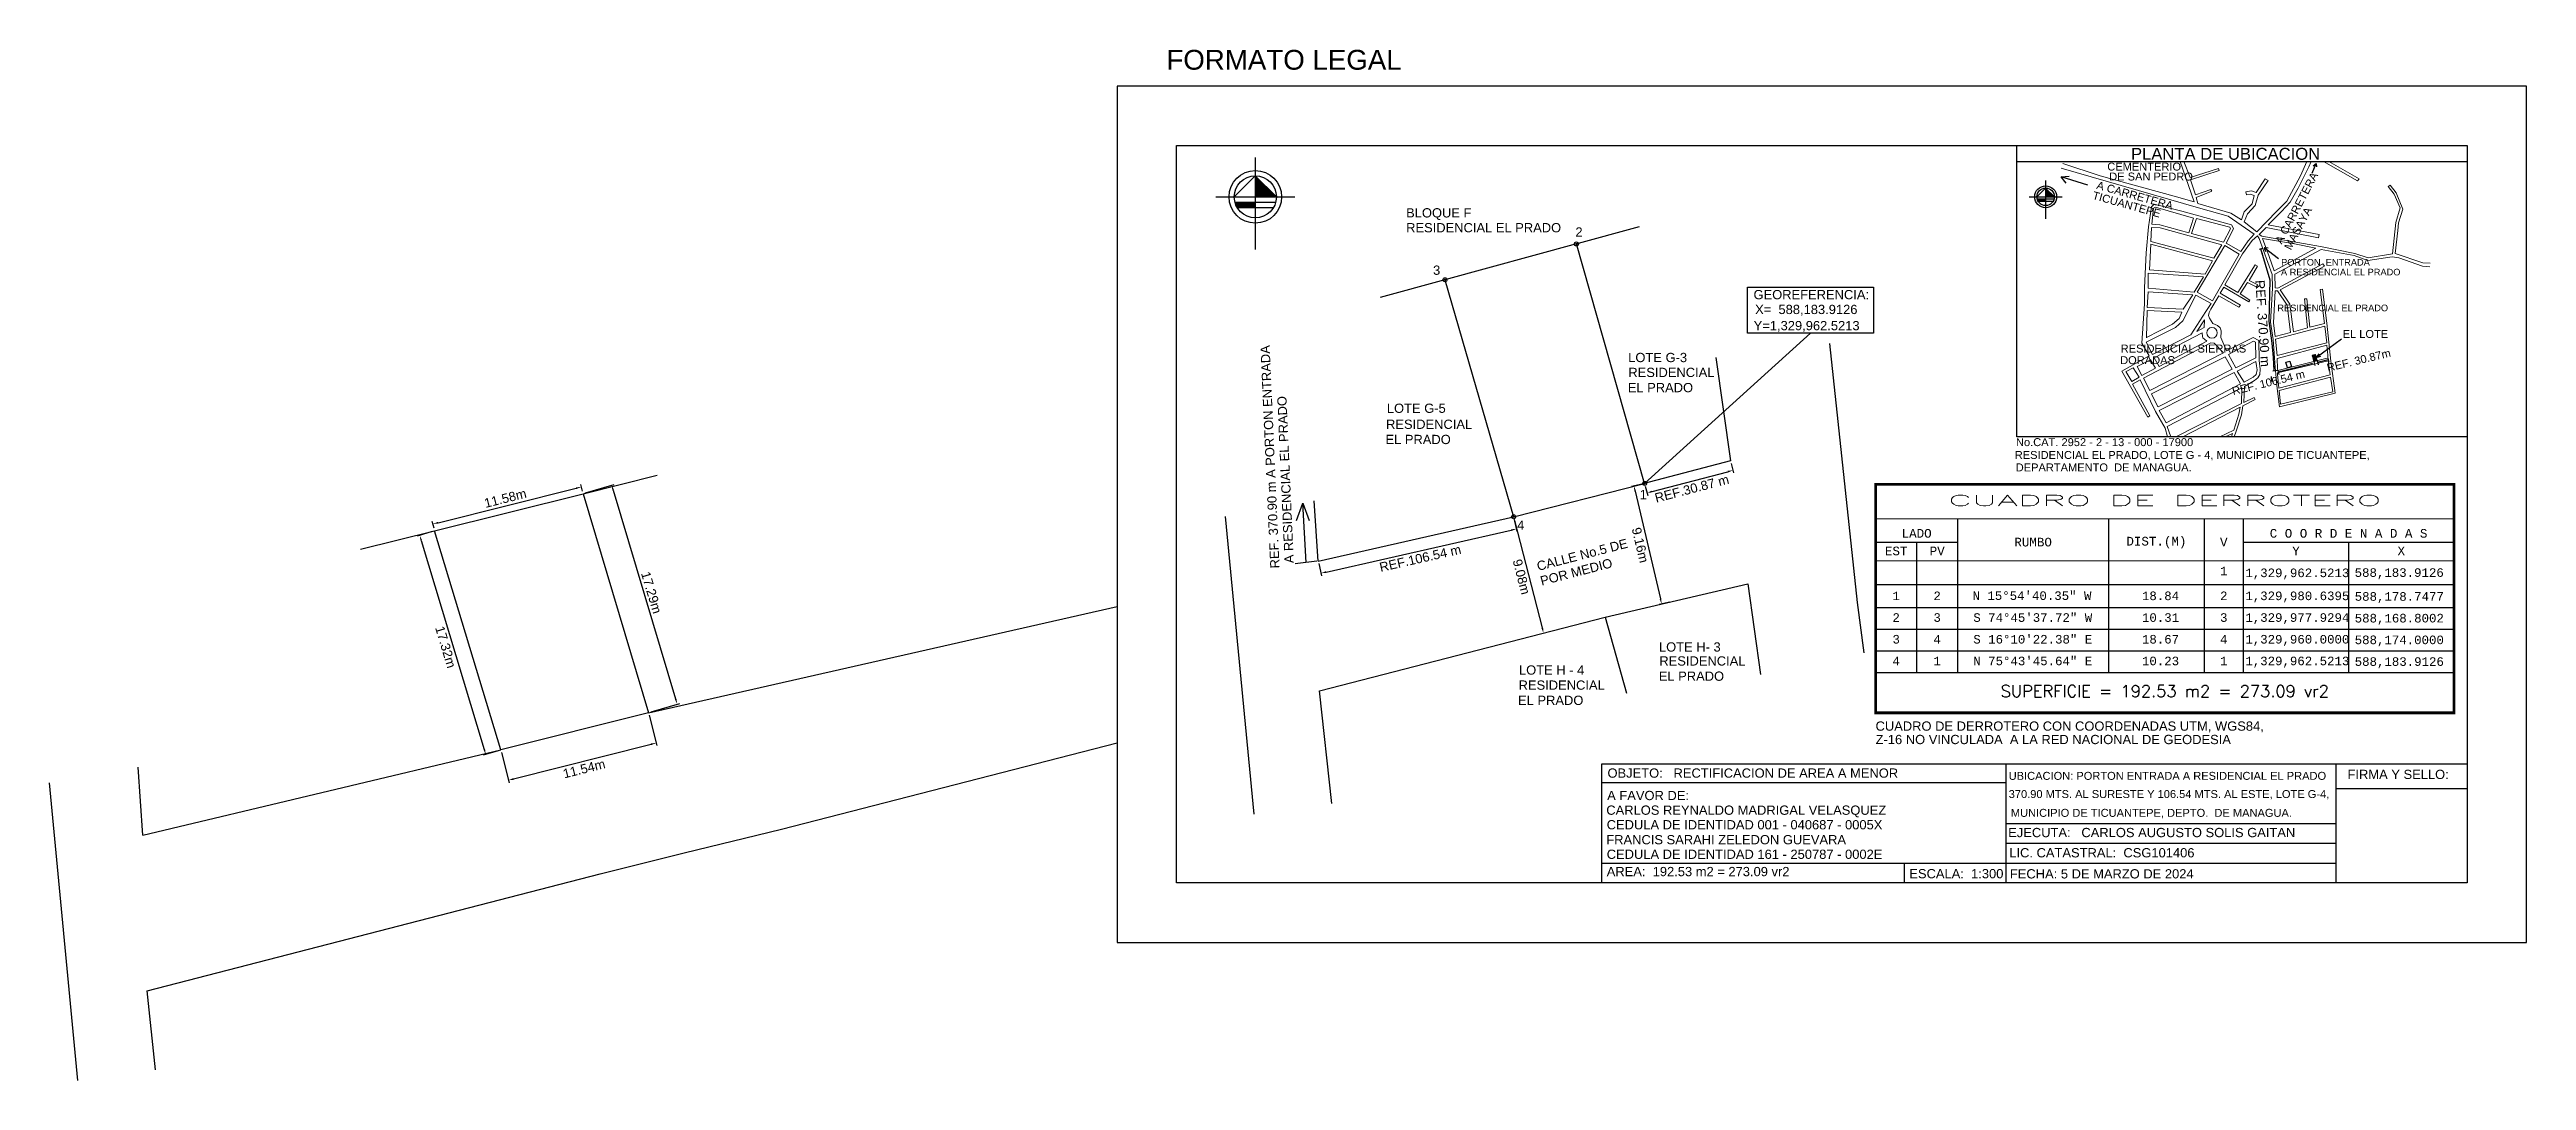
# Model space of a CAD drawing. Header units: millimetres. Extents: x 588063 to 588251, y 1329917 to 1329995.
import ezdxf
from ezdxf.enums import TextEntityAlignment as Align

# ---------------------------------------------------------------- set-up
doc = ezdxf.new("R2010")
doc.units = ezdxf.units.MM
doc.header["$PDMODE"] = 32
doc.header["$PDSIZE"] = 0.2
for name, color, linetype in [('2', 7, 'Continuous'), ('CAJETIN', 5, 'Continuous'), ('CERCO', 6, 'Continuous'), ('CIRCULO', 1, 'Continuous'), ('COTAS', 3, 'Continuous'), ('CVL_CUADCON', 1, 'Continuous'), ('CVL_CUADCON_LIN', 8, 'Continuous'), ('CVL_CUADCON_TIT', 1, 'Continuous'), ('CVL_CUADCON_TX', 2, 'Continuous'), ('NORTE', 7, 'Continuous'), ('POLIGONO 2', 3, 'Continuous'), ('PUNTOS PI', 7, 'Continuous'), ('texto', 7, 'Continuous'), ('TEXTO 2', 7, 'Continuous')]:
    doc.layers.add(name, color=color, linetype=linetype)
doc.layers.add('Manzana', color=1, linetype='Continuous', lineweight=0)
doc.styles.add('CAJETIN 2', font='arial.ttf', dxfattribs={"height": 0.25})
doc.styles.add('HUECA1', font='HUECA1.shx')
doc.styles.add('MONOTXT4', font='monotxt4.shx')
doc.styles.add('PI', font='arial.ttf', dxfattribs={"height": 0.4})
doc.styles.add('PUNTOS PI', font='arial.ttf', dxfattribs={"height": 0.7})
doc.dimstyles.new('COTAS LINDEROS', dxfattribs={"dimscale": 40, "dimtxt": 0.7, "dimasz": 0.01, "dimexe": 0.005, "dimexo": 0.005, "dimgap": 0.005, "dimtad": 2, "dimzin": 0, "dimdsep": 46, "dimtxsty": 'PUNTOS PI', "dimcen": 0.09, "dimclrd": 1, "dimclre": 1, "dimclrt": 3, "dimaunit": 1, "dimadec": 3, "dimazin": 0, "dimtfac": 1, "dimtofl": 0, "dimtmove": 0, "dimatfit": 3, "dimldrblk": 'ARCHTICK', "dimfxl": 0, "dimtolj": 1, "dimtzin": 0, "dimarcsym": 0})

# ---------------------------------------------------------------- blocks, each defined once
blk = doc.blocks.new('NORTE')
for points in [[(0, 0.4), (0, 0), (0.4, 0)], [(0, -0.1), (-0.387, -0.1, 0.067833), (-0.346, -0.2), (0, -0.2)]]:
    blk.add_hatch(color=256).paths.add_polyline_path(points)
for p, q in [((0, 0.75), (0, -1)), ((-0.75, 0), (0.75, 0)), ((0, 0.4), (-0.4, 0)), ((0, 0.4), (0.4, 0)), ((-0.387, -0.1), (0.387, -0.1)), ((-0.346, -0.2), (0.346, -0.2))]:
    blk.add_line(p, q)
for radius in [0.5, 0.4]:
    blk.add_circle((0, 0), radius)
blk = doc.blocks.new('*D7')
at = {"layer": 'Defpoints', "color": 0, "transparency": 16777216}
for p in [(588108.51, 1329945.18), (588097.32, 1329942.36), (588109.09, 1329942.89)]:
    blk.add_point(p, dxfattribs=at)
at = {"layer": 'POLIGONO 2', "color": 1, "lineweight": -2, "transparency": 16777216}
for p, q in [((588108.56, 1329944.99), (588109.14, 1329942.7)), ((588097.37, 1329942.17), (588097.95, 1329939.88)), ((588098.28, 1329940.17), (588108.7, 1329942.79))]:
    blk.add_line(p, q, dxfattribs=at)
at = {"layer": 'POLIGONO 2', "color": 1, "transparency": 16777216}
for points in [[(588108.68, 1329942.86), (588108.72, 1329942.73), (588109.09, 1329942.89)], [(588098.27, 1329940.23), (588098.3, 1329940.1), (588097.9, 1329940.07)]]:
    blk.add_solid(points, dxfattribs=at)
at = {"layer": 'POLIGONO 2', "color": 3, "transparency": 16777216, "insert": (588103.63, 1329940.94), "char_height": 0.7, "attachment_point": 5, "rotation": 14.1502, "style": 'PUNTOS PI'}
blk.add_mtext('\\A1;11.54m', dxfattribs=at)
blk = doc.blocks.new('_ArchTick')
at = {"color": 0, "linetype": 'ByBlock', "const_width": 0.15}
blk.add_lwpolyline([(-0.5, -0.5), (0.5, 0.5)], dxfattribs=at)
blk = doc.blocks.new('*D8')
at = {"layer": 'Defpoints', "color": 0, "transparency": 16777216}
for p in [(588103.55, 1329961.75), (588110.68, 1329945.83), (588108.51, 1329945.18)]:
    blk.add_point(p, dxfattribs=at)
at = {"layer": 'POLIGONO 2', "color": 1, "lineweight": -2, "transparency": 16777216}
for p, q in [((588103.74, 1329961.81), (588105.91, 1329962.45)), ((588105.83, 1329962.01), (588110.56, 1329946.22)), ((588108.7, 1329945.24), (588110.87, 1329945.89))]:
    blk.add_line(p, q, dxfattribs=at)
at = {"layer": 'POLIGONO 2', "color": 1, "transparency": 16777216}
for points in [[(588105.9, 1329962.03), (588105.77, 1329961.99), (588105.72, 1329962.4)], [(588110.63, 1329946.23), (588110.5, 1329946.2), (588110.68, 1329945.83)]]:
    blk.add_solid(points, dxfattribs=at)
at = {"layer": 'POLIGONO 2', "color": 3, "transparency": 16777216, "insert": (588108.73, 1329954.27), "char_height": 0.7, "attachment_point": 5, "rotation": 286.6662, "style": 'PUNTOS PI'}
blk.add_mtext('\\A1;17.29m', dxfattribs=at)
blk = doc.blocks.new('*D9')
at = {"layer": 'Defpoints', "color": 0, "transparency": 16777216}
for p in [(588103.42, 1329962.26), (588103.55, 1329961.75), (588092.32, 1329958.94)]:
    blk.add_point(p, dxfattribs=at)
at = {"layer": 'POLIGONO 2', "color": 1, "lineweight": -2, "transparency": 16777216}
for p, q in [((588103.5, 1329961.94), (588103.38, 1329962.45)), ((588092.58, 1329959.55), (588103.04, 1329962.16)), ((588092.27, 1329959.14), (588092.14, 1329959.65))]:
    blk.add_line(p, q, dxfattribs=at)
at = {"layer": 'POLIGONO 2', "color": 1, "transparency": 16777216}
for points in [[(588103.02, 1329962.23), (588103.05, 1329962.1), (588103.42, 1329962.26)], [(588092.56, 1329959.62), (588092.59, 1329959.49), (588092.19, 1329959.46)]]:
    blk.add_solid(points, dxfattribs=at)
at = {"layer": 'POLIGONO 2', "color": 3, "transparency": 16777216, "insert": (588097.67, 1329961.4), "char_height": 0.7, "attachment_point": 5, "rotation": 14.013, "style": 'PUNTOS PI'}
blk.add_mtext('\\A1;11.58m', dxfattribs=at)
blk = doc.blocks.new('*D10')
at = {"layer": 'Defpoints', "color": 0, "transparency": 16777216}
for p in [(588092.32, 1329958.94), (588096.19, 1329942.02), (588097.32, 1329942.36)]:
    blk.add_point(p, dxfattribs=at)
at = {"layer": 'POLIGONO 2', "color": 1, "lineweight": -2, "transparency": 16777216}
for p, q in [((588092.13, 1329958.88), (588091, 1329958.54)), ((588091.3, 1329958.22), (588096.07, 1329942.4)), ((588097.13, 1329942.3), (588096, 1329941.96))]:
    blk.add_line(p, q, dxfattribs=at)
at = {"layer": 'POLIGONO 2', "color": 1, "transparency": 16777216}
for points in [[(588091.37, 1329958.24), (588091.24, 1329958.2), (588091.19, 1329958.6)], [(588096.14, 1329942.42), (588096.01, 1329942.39), (588096.19, 1329942.02)]]:
    blk.add_solid(points, dxfattribs=at)
at = {"layer": 'POLIGONO 2', "color": 3, "transparency": 16777216, "insert": (588093.15, 1329950.15), "char_height": 0.7, "attachment_point": 5, "rotation": 286.7893, "style": 'PUNTOS PI'}
blk.add_mtext('\\A1;17.32m', dxfattribs=at)
blk = doc.blocks.new('*D11')
at = {"layer": 'COTAS', "color": 1, "lineweight": -2, "transparency": 16777216}
blk.add_line((588174.1, 1329959.61), (588176.16, 1329951.59), dxfattribs=at)
at = {"layer": 'COTAS', "color": 1, "transparency": 16777216}
for points in [[(588174.16, 1329959.63), (588174.04, 1329959.6), (588174, 1329960)], [(588176.23, 1329951.61), (588176.1, 1329951.58), (588176.26, 1329951.2)]]:
    blk.add_solid(points, dxfattribs=at)
at = {"layer": 'Defpoints', "color": 0, "transparency": 16777216}
for p in [(588174, 1329960), (588176.26, 1329951.2), (588176.26, 1329951.2)]:
    blk.add_point(p, dxfattribs=at)
at = {"layer": 'COTAS', "color": 3, "transparency": 16777216, "insert": (588174.59, 1329955.46), "char_height": 0.7, "attachment_point": 5, "rotation": 284.4251, "style": 'PUNTOS PI'}
blk.add_mtext('\\A1;9.08m', dxfattribs=at)
blk = doc.blocks.new('*D12')
at = {"layer": 'COTAS', "color": 1, "lineweight": -2, "transparency": 16777216}
for p, q in [((588183.72, 1329962.48), (588182.91, 1329962.29)), ((588183.2, 1329961.94), (588185.11, 1329953.8)), ((588185.82, 1329953.55), (588185.01, 1329953.36))]:
    blk.add_line(p, q, dxfattribs=at)
at = {"layer": 'COTAS', "color": 1, "transparency": 16777216}
for points in [[(588183.26, 1329961.96), (588183.13, 1329961.93), (588183.11, 1329962.33)], [(588185.18, 1329953.82), (588185.05, 1329953.78), (588185.2, 1329953.41)]]:
    blk.add_solid(points, dxfattribs=at)
at = {"layer": 'Defpoints', "color": 0, "transparency": 16777216}
for p in [(588183.91, 1329962.52), (588185.2, 1329953.41), (588186.01, 1329953.6)]:
    blk.add_point(p, dxfattribs=at)
at = {"layer": 'COTAS', "color": 3, "transparency": 16777216, "insert": (588183.58, 1329957.86), "char_height": 0.7, "attachment_point": 5, "rotation": 283.2333, "style": 'PUNTOS PI'}
blk.add_mtext('\\A1;9.16m', dxfattribs=at)
blk = doc.blocks.new('*D14')
at = {"layer": 'COTAS', "color": 1, "lineweight": -2, "transparency": 16777216}
for p, q in [((588159.8, 1329955.82), (588173.82, 1329958.99)), ((588174.04, 1329959.8), (588174.25, 1329958.88)), ((588159.25, 1329956.46), (588159.46, 1329955.54))]:
    blk.add_line(p, q, dxfattribs=at)
at = {"layer": 'COTAS', "color": 1, "transparency": 16777216}
for points in [[(588173.8, 1329959.06), (588173.83, 1329958.93), (588174.21, 1329959.08)], [(588159.79, 1329955.89), (588159.82, 1329955.76), (588159.41, 1329955.73)]]:
    blk.add_solid(points, dxfattribs=at)
at = {"layer": 'Defpoints', "color": 0, "transparency": 16777216}
for p in [(588174, 1329960), (588174.21, 1329959.08), (588159.21, 1329956.65)]:
    blk.add_point(p, dxfattribs=at)
at = {"layer": 'COTAS', "color": 3, "transparency": 16777216, "insert": (588166.93, 1329956.86), "char_height": 0.7, "attachment_point": 5, "rotation": 12.748, "style": 'PUNTOS PI'}
blk.add_mtext('\\A1;REF.106.54 m', dxfattribs=at)
blk = doc.blocks.new('*D15')
at = {"layer": 'COTAS', "color": 1, "lineweight": -2, "transparency": 16777216}
for p, q in [((588184.48, 1329961.92), (588190.21, 1329963.41)), ((588190.46, 1329964.03), (588190.65, 1329963.32)), ((588183.96, 1329962.33), (588184.15, 1329961.62))]:
    blk.add_line(p, q, dxfattribs=at)
at = {"layer": 'COTAS', "color": 1, "transparency": 16777216}
for points in [[(588190.19, 1329963.48), (588190.23, 1329963.35), (588190.6, 1329963.52)], [(588184.47, 1329961.98), (588184.5, 1329961.85), (588184.1, 1329961.81)]]:
    blk.add_solid(points, dxfattribs=at)
at = {"layer": 'Defpoints', "color": 0, "transparency": 16777216}
for p in [(588183.91, 1329962.52), (588190.41, 1329964.22), (588190.6, 1329963.52)]:
    blk.add_point(p, dxfattribs=at)
at = {"layer": 'COTAS', "color": 3, "transparency": 16777216, "insert": (588187.49, 1329962.13), "char_height": 0.7, "attachment_point": 5, "rotation": 14.6756, "style": 'PUNTOS PI'}
blk.add_mtext('\\A1;REF.30.87 m', dxfattribs=at)

msp = doc.modelspace()

# ---------------------------------------------------------------- hatches: boundary and pattern name
at = {"layer": 'CVL_CUADCON_TX'}
h = msp.add_hatch(dxfattribs=at)
h.set_pattern_fill('ANSI31', color=256, scale=0.01)
h.set_pattern_definition([(45, (0.764507, 0.038847), (-0.0224506403027, 0.0224506403027), [])])
h.paths.add_polyline_path([(588234.693, 1329972.286), (588234.438, 1329972.217), (588234.573, 1329971.751), (588234.827, 1329971.815)])

# ---------------------------------------------------------------- linework, layer by layer
for p, q in [((588212.088, 1329966.039), (588212.088, 1329988.08)), ((588212.088, 1329966.039), (588212.088, 1329988.08)), ((588212.088, 1329966.039), (588212.088, 1329988.08)), ((588212.088, 1329966.039), (588212.088, 1329988.08)), ((588212.088, 1329966.039), (588212.088, 1329988.08)), ((588212.088, 1329966.039), (588212.088, 1329988.08)), ((588212.088, 1329966.039), (588212.088, 1329988.08)), ((588212.088, 1329966.039), (588212.088, 1329988.08)), ((588246.169, 1329966.039), (588212.088, 1329966.039)), ((588246.169, 1329966.039), (588212.088, 1329966.039)), ((588246.169, 1329966.039), (588212.088, 1329966.039)), ((588246.169, 1329966.039), (588212.088, 1329966.039)), ((588246.169, 1329966.039), (588212.088, 1329966.039))]:
    msp.add_line(p, q)
for points in [[(588143.989, 1329927.81), (588250.669, 1329927.81), (588250.669, 1329992.58), (588143.989, 1329992.58)], [(588183.913, 1329962.521), (588178.748, 1329980.639), (588168.8, 1329977.929), (588174, 1329960)]]:
    msp.add_lwpolyline(points, close=True)
for points in [[(588232.588, 1329971.263), (588232.458, 1329971.694), (588232.75, 1329971.767), (588232.879, 1329971.337), (588232.588, 1329971.263)], [(588097.319, 1329942.362), (588092.316, 1329958.945), (588103.552, 1329961.749), (588108.511, 1329945.184), (588097.319, 1329942.362)]]:
    msp.add_lwpolyline(points)
at = {"layer": '2', "color": 1, "linetype": 'Continuous'}
for p, q in [((588229.129, 1329966.04), (588229.129, 1329966.039)), ((588230.222, 1329966.039), (588230.229, 1329966.042)), ((588230.527, 1329966.043), (588230.527, 1329966.039))]:
    msp.add_line(p, q, dxfattribs=at)
at = {"layer": 'CAJETIN'}
for p, q in [((588148.489, 1329988.08), (588246.169, 1329988.08)), ((588148.489, 1329932.31), (588148.489, 1329988.08)), ((588246.169, 1329988.08), (588246.169, 1329932.31)), ((588246.169, 1329932.31), (588148.489, 1329932.31))]:
    msp.add_line(p, q, dxfattribs=at)
at = {"layer": 'CERCO'}
for p, q in [((588183.504, 1329981.935), (588178.603, 1329980.6)), ((588168.8, 1329977.929), (588163.899, 1329976.594)), ((588189.308, 1329972.051), (588190.411, 1329964.223)), ((588103.552, 1329961.749), (588109.17, 1329963.151)), ((588159.205, 1329956.653), (588158.909, 1329961.213)), ((588086.698, 1329957.542), (588092.316, 1329958.945)), ((588154.346, 1329937.505), (588152.192, 1329960.024)), ((588191.719, 1329954.942), (588192.686, 1329948.074)), ((588180.932, 1329952.406), (588182.549, 1329946.651)), ((588160.227, 1329938.301), (588159.305, 1329946.843)), ((588065.32, 1329917.364), (588063.166, 1329939.883)), ((588070.217, 1329935.928), (588069.883, 1329941.072)), ((588071.2, 1329918.159), (588070.556, 1329924.131))]:
    msp.add_line(p, q, dxfattribs=at)
for points in [[(588197.899, 1329973.12), (588200.009, 1329953.528), (588200.516, 1329949.71)], [(588190.411, 1329964.223), (588183.767, 1329962.484)], [(588159.205, 1329956.653), (588174, 1329960)], [(588159.305, 1329946.843), (588180.932, 1329952.406), (588191.719, 1329954.942)], [(588108.511, 1329945.184), (588143.989, 1329953.21)], [(588070.217, 1329935.928), (588097.319, 1329942.362)], [(588070.556, 1329924.131), (588104.844, 1329933.002), (588111.204, 1329934.574), (588118.576, 1329936.366), (588143.989, 1329942.903)]]:
    msp.add_lwpolyline(points, dxfattribs=at)
at = {"layer": 'CIRCULO'}
for centre, radius in [((588178.748, 1329980.639), 0.151), ((588178.748, 1329980.639), 0.039), ((588168.8, 1329977.929), 0.151), ((588168.8, 1329977.929), 0.039), ((588183.913, 1329962.521), 0.151), ((588183.913, 1329962.521), 0.039), ((588174, 1329960), 0.151), ((588174, 1329960), 0.039)]:
    msp.add_circle(centre, radius, dxfattribs=at)
at = {"layer": 'COTAS'}
for p, q in [((588234.573, 1329971.751), (588234.648, 1329971.443)), ((588234.825, 1329971.815), (588234.9, 1329971.507)), ((588234.852, 1329971.702), (588235.667, 1329971.899)), ((588235.486, 1329971.975), (588235.486, 1329971.975)), ((588235.642, 1329972.013), (588235.717, 1329971.706)), ((588231.844, 1329971.081), (588231.919, 1329970.773)), ((588231.872, 1329970.967), (588234.406, 1329971.59))]:
    msp.add_line(p, q, dxfattribs=at)
for points in [[(588230.687, 1329980.31), (588230.435, 1329980.234)], [(588231.583, 1329971.039), (588231.514, 1329972.053), (588231.431, 1329973.14), (588231.195, 1329974.806), (588231.265, 1329977.91), (588230.556, 1329980.27)], [(588183.912, 1329962.522), (588196.466, 1329973.882)], [(588231.809, 1329971.072), (588231.469, 1329971.022)], [(588157.566, 1329959.724), (588158.041, 1329961.02), (588158.532, 1329959.713)], [(588158.287, 1329956.544), (588158.041, 1329961.02)], [(588159.105, 1329956.639), (588157.469, 1329956.449)]]:
    msp.add_lwpolyline(points, dxfattribs=at)
msp.add_lwpolyline([(588191.69, 1329977.361), (588201.241, 1329977.361), (588201.241, 1329973.882), (588191.69, 1329973.882)], close=True, dxfattribs=at)
for points in [[(588230.734, 1329979.906), (588230.607, 1329979.868), (588230.556, 1329980.27)], [(588235.039, 1329971.781), (588235.055, 1329971.716), (588234.852, 1329971.702)], [(588235.467, 1329971.885), (588235.483, 1329971.82), (588235.669, 1329971.9)], [(588231.623, 1329971.443), (588231.49, 1329971.434), (588231.583, 1329971.039)], [(588232.058, 1329971.047), (588232.074, 1329970.982), (588231.872, 1329970.967)], [(588234.399, 1329971.623), (588234.414, 1329971.558), (588234.601, 1329971.638)]]:
    msp.add_solid(points, dxfattribs=at)
at = {"layer": 'CVL_CUADCON', "color": 1, "linetype": 'Continuous', "const_width": 0.219, "flags": 128}
msp.add_lwpolyline([(588201.408, 1329962.455), (588245.18, 1329962.455), (588245.18, 1329945.177), (588201.408, 1329945.177)], close=True, dxfattribs=at)
at = {"layer": 'CVL_CUADCON', "color": 1, "linetype": 'Continuous', "const_width": 0.0821, "flags": 128}
for points in [[(588201.408, 1329959.855), (588245.18, 1329959.855)], [(588201.408, 1329956.671), (588245.18, 1329956.671)], [(588201.408, 1329948.224), (588245.18, 1329948.224)]]:
    msp.add_lwpolyline(points, dxfattribs=at)
at = {"layer": 'CVL_CUADCON_LIN', "color": 8, "linetype": 'Continuous'}
for p, q in [((588207.609, 1329959.855), (588207.609, 1329948.224)), ((588219.033, 1329959.855), (588219.033, 1329948.224)), ((588226.281, 1329959.855), (588226.281, 1329948.224)), ((588229.229, 1329959.855), (588229.229, 1329948.224)), ((588201.408, 1329958.089), (588207.609, 1329958.089)), ((588204.506, 1329958.089), (588204.506, 1329948.224)), ((588229.229, 1329958.089), (588245.18, 1329958.089)), ((588237.205, 1329958.089), (588237.205, 1329948.224)), ((588201.408, 1329954.889), (588245.18, 1329954.889)), ((588201.408, 1329953.15), (588245.18, 1329953.15)), ((588201.408, 1329951.508), (588245.18, 1329951.508)), ((588201.408, 1329949.866), (588245.18, 1329949.866)), ((588201.408, 1329948.224), (588245.18, 1329948.224))]:
    msp.add_line(p, q, dxfattribs=at)
at = {"layer": 'CVL_CUADCON_TX'}
for points in [[(588215.828, 1329985.243), (588215.454, 1329985.707), (588216.06, 1329985.768)], [(588217.473, 1329985.086), (588215.454, 1329985.707)], [(588234.451, 1329986.007), (588234.752, 1329986.74)], [(588234.534, 1329986.56), (588234.752, 1329986.74), (588234.775, 1329986.48)], [(588231.901, 1329979.526), (588230.819, 1329980.341)], [(588231.127, 1329980.334), (588230.819, 1329980.341), (588230.914, 1329980.059)], [(588234.76, 1329972.051), (588236.672, 1329973.473)], [(588234.94, 1329972.327), (588234.76, 1329972.051), (588235.107, 1329972.161)]]:
    msp.add_lwpolyline(points, dxfattribs=at)
at = {"layer": 'Manzana'}
msp.add_line((588103.552, 1329961.749), (588103.698, 1329961.785), dxfattribs=at)
for points in [[(588224.461, 1329986.87), (588225.514, 1329983.819), (588223.991, 1329984.257), (588218.404, 1329985.799), (588215.579, 1329986.721), (588215.579, 1329986.721)], [(588234.049, 1329986.87), (588233.566, 1329985.788), (588232.52, 1329983.886), (588231.768, 1329983.111), (588230.258, 1329981.563), (588229.31, 1329982.323), (588229.547, 1329982.919), (588230.141, 1329983.539), (588230.366, 1329984.34), (588231.107, 1329985.447), (588230.885, 1329985.56), (588230.213, 1329984.54), (588229.843, 1329984.654), (588229.417, 1329984.575), (588229.487, 1329984.353), (588229.764, 1329984.407), (588230.068, 1329984.31), (588229.895, 1329983.674), (588229.292, 1329983.079), (588229.095, 1329982.474), (588228.282, 1329982.975), (588225.799, 1329983.708), (588225.676, 1329984.167), (588226.855, 1329984.623), (588226.785, 1329984.764), (588225.619, 1329984.363), (588225.244, 1329985.491), (588227.415, 1329986.207), (588227.368, 1329986.349), (588225.205, 1329985.657), (588224.743, 1329986.87)], [(588243.39, 1329979.184), (588242.821, 1329979.211), (588240.726, 1329979.917), (588240.922, 1329981.659), (588240.991, 1329982.236), (588241.298, 1329983.266), (588240.806, 1329984.52), (588240.349, 1329985.096), (588240.205, 1329984.986), (588240.651, 1329984.414), (588241.11, 1329983.364), (588240.792, 1329982.27), (588240.534, 1329979.896), (588238.686, 1329979.584), (588237.68, 1329979.928), (588235.085, 1329980.441), (588230.644, 1329981.228), (588230.435, 1329981.366), (588230.954, 1329981.876), (588234.926, 1329981.117), (588234.971, 1329981.352), (588231.105, 1329982.091), (588232.13, 1329983.091), (588232.791, 1329983.797), (588233.383, 1329984.864), (588234.204, 1329986.473), (588234.368, 1329986.87)], [(588235.296, 1329986.87), (588237.89, 1329985.414), (588238.004, 1329985.568), (588235.699, 1329986.87)], [(588215.442, 1329986.365), (588225.841, 1329983.38), (588228.097, 1329982.748), (588230.06, 1329981.376), (588229.607, 1329980.866), (588229.037, 1329980.069), (588227.944, 1329980.702), (588228.429, 1329981.68), (588228.485, 1329981.817), (588228.334, 1329982.098), (588224.574, 1329983.115), (588222.498, 1329983.654), (588222.279, 1329983.447), (588222.054, 1329981.949), (588221.873, 1329979.966), (588221.752, 1329977.331), (588221.752, 1329976.124), (588221.565, 1329973.126), (588222.115, 1329972.182), (588220.043, 1329971.022), (588222, 1329967.544), (588222.157, 1329967.635), (588220.838, 1329970.033), (588221.421, 1329970.354), (588222.594, 1329967.977), (588223.309, 1329966.701), (588223.506, 1329966.039)], [(588222.309, 1329982.126), (588222.924, 1329982.1), (588225.123, 1329981.495), (588225.456, 1329982.591), (588222.589, 1329983.43), (588222.438, 1329983.355), (588222.309, 1329982.126)], [(588222.284, 1329981.885), (588222.929, 1329981.86), (588227.607, 1329980.582), (588226.996, 1329979.557), (588222.243, 1329980.832), (588222.285, 1329981.885)], [(588225.697, 1329982.555), (588228.214, 1329981.907), (588228.259, 1329981.791), (588227.743, 1329980.776), (588225.309, 1329981.435), (588225.697, 1329982.555)], [(588243.343, 1329978.914), (588242.794, 1329978.951), (588241.004, 1329979.581), (588240.514, 1329979.678), (588238.666, 1329979.382), (588237.627, 1329979.76), (588235.139, 1329980.215), (588231.621, 1329978.362), (588231.658, 1329977.315), (588231.839, 1329977.298), (588235.264, 1329979.128), (588235.371, 1329978.966), (588232.018, 1329977.177), (588232.746, 1329976.089), (588233.029, 1329973.993), (588234.097, 1329974.293), (588233.859, 1329976.479), (588234.032, 1329976.498), (588234.282, 1329974.355), (588235.376, 1329974.625), (588235.049, 1329977.191), (588235.235, 1329977.215), (588235.559, 1329974.638), (588235.868, 1329971.765), (588236.187, 1329969.366), (588231.968, 1329968.311), (588231.797, 1329969.703), (588231.642, 1329971.314), (588231.487, 1329973.406), (588231.292, 1329974.717), (588231.448, 1329977.293), (588231.419, 1329978.334), (588230.433, 1329981.063), (588230.307, 1329981.261), (588229.907, 1329980.911), (588229.178, 1329979.9), (588227.835, 1329977.537), (588228.825, 1329976.977), (588230.135, 1329979.073), (588230.3, 1329978.973), (588229.671, 1329977.877), (588230.343, 1329977.553), (588230.215, 1329977.4), (588229.543, 1329977.719), (588229.005, 1329976.874), (588229.737, 1329976.396), (588229.646, 1329976.255), (588227.769, 1329977.361), (588227.483, 1329976.907), (588229.016, 1329976.003), (588228.887, 1329975.851), (588227.383, 1329976.728), (588226.78, 1329975.715), (588226.649, 1329975.46), (588226.604, 1329975.239), (588226.674, 1329975.034), (588226.937, 1329974.63), (588227.288, 1329974.48), (588227.471, 1329974.292), (588227.552, 1329974.081), (588227.564, 1329973.904), (588227.538, 1329973.66), (588227.538, 1329973.562), (588227.964, 1329972.567), (588229.979, 1329973.569), (588230.419, 1329973.332), (588230.423, 1329971.831), (588230.504, 1329971.159), (588230.479, 1329970.769), (588230.323, 1329970.509), (588230.092, 1329970.301), (588229.32, 1329969.861), (588229.266, 1329968.645), (588230.055, 1329969.026), (588230.143, 1329968.866), (588229.198, 1329968.396), (588229.085, 1329967.71), (588228.682, 1329966.472), (588228.55, 1329966.039)], [(588178.603, 1329980.6), (588178.748, 1329980.639)], [(588222.141, 1329978.679), (588226.341, 1329978.366), (588226.908, 1329979.354), (588222.227, 1329980.629), (588222.141, 1329978.679)], [(588227.835, 1329980.516), (588228.913, 1329979.873), (588226.899, 1329976.343), (588225.742, 1329976.986), (588227.835, 1329980.516)], [(588231.563, 1329978.615), (588234.723, 1329980.311), (588233.117, 1329980.643), (588230.693, 1329981.054), (588231.18, 1329979.702), (588231.563, 1329978.615), (588231.563, 1329978.615)], [(588222.04, 1329978.443), (588226.221, 1329978.151), (588225.51, 1329976.995), (588222.038, 1329977.296), (588222.04, 1329978.443)], [(588222.359, 1329972.286), (588221.872, 1329973.217), (588224.11, 1329974.33), (588224.664, 1329974.832), (588225.642, 1329976.777), (588226.791, 1329976.136), (588226.404, 1329975.532), (588225.254, 1329973.755), (588222.359, 1329972.286)], [(588221.902, 1329973.538), (588221.969, 1329975.595), (588224.581, 1329975.473), (588224.367, 1329974.99), (588223.874, 1329974.565), (588221.903, 1329973.568)], [(588222.025, 1329977.029), (588225.413, 1329976.791), (588224.674, 1329975.698), (588221.967, 1329975.845), (588222.025, 1329977.029)], [(588231.653, 1329977.095), (588231.82, 1329977.098), (588232.559, 1329976.003), (588232.815, 1329973.947), (588231.651, 1329973.649), (588231.514, 1329974.673), (588231.653, 1329977.095)], [(588222.486, 1329972.023), (588222.86, 1329971.374), (588226.472, 1329973.283), (588226.286, 1329973.432), (588226.183, 1329973.529), (588226.139, 1329973.629), (588226.113, 1329973.93), (588222.486, 1329972.023)], [(588225.705, 1329974.031), (588226.292, 1329974.897), (588226.273, 1329974.333), (588225.705, 1329974.031)], [(588231.66, 1329973.449), (588235.4, 1329974.433), (588235.554, 1329973.164), (588231.785, 1329972.191), (588231.66, 1329973.449)], [(588221.203, 1329971.362), (588222.208, 1329971.874), (588222.58, 1329971.244), (588221.541, 1329970.701), (588221.204, 1329971.363)], [(588221.669, 1329970.48), (588222.152, 1329969.551), (588227.728, 1329972.407), (588227.039, 1329973.141), (588226.776, 1329973.149), (588221.669, 1329970.48)], [(588222.776, 1329968.32), (588222.277, 1329969.298), (588227.854, 1329972.098), (588228.383, 1329971.171), (588222.78, 1329968.312), (588222.78, 1329968.312)], [(588228.672, 1329971.276), (588230.17, 1329972.017), (588230.163, 1329973.211), (588230.012, 1329973.296), (588228.112, 1329972.27), (588228.672, 1329971.276)], [(588231.785, 1329971.987), (588235.566, 1329972.981), (588235.631, 1329972.226), (588235.642, 1329972.013), (588235.486, 1329971.975), (588231.844, 1329971.081), (588231.829, 1329971.211), (588231.785, 1329971.987)], [(588231.831, 1329970.802), (588231.829, 1329970.903), (588235.653, 1329971.8), (588235.801, 1329970.75), (588231.927, 1329969.734), (588231.831, 1329970.802)], [(588234.827, 1329971.815), (588234.573, 1329971.751), (588234.438, 1329972.217), (588234.693, 1329972.286), (588234.827, 1329971.815)], [(588220.358, 1329970.999), (588220.903, 1329971.277), (588221.346, 1329970.556), (588220.784, 1329970.236), (588220.349, 1329970.999)], [(588223.385, 1329967.122), (588222.875, 1329968.052), (588228.554, 1329970.905), (588229.012, 1329970.052), (588223.385, 1329967.122)], [(588228.777, 1329971.017), (588230.17, 1329971.744), (588230.228, 1329971.413), (588230.272, 1329971.123), (588230.198, 1329970.776), (588229.986, 1329970.572), (588229.302, 1329970.179), (588228.777, 1329971.017)], [(588231.954, 1329969.543), (588235.831, 1329970.574), (588236.002, 1329969.464), (588232.057, 1329968.522), (588231.954, 1329969.543)], [(588224.127, 1329966.039), (588229.088, 1329968.581), (588229.117, 1329969.75), (588223.466, 1329966.84)], [(588224.667, 1329966.039), (588229, 1329968.287), (588228.899, 1329967.77), (588228.51, 1329966.55), (588227.452, 1329966.039)], [(588223.466, 1329966.84), (588223.75, 1329966.039)], [(588227.849, 1329966.039), (588228.414, 1329966.313), (588228.333, 1329966.039)], [(588183.767, 1329962.484), (588183.913, 1329962.521)]]:
    msp.add_lwpolyline(points, dxfattribs=at)
msp.add_circle((588226.862, 1329973.92), 0.401, dxfattribs=at)
at = {"layer": 'texto', "color": 1}
msp.add_line((588231.353, 1329970.623), (588231.38, 1329970.224), dxfattribs=at)
at = {"layer": 'TEXTO 2'}
for p, q in [((588212.088, 1329986.87), (588246.169, 1329986.87)), ((588212.088, 1329986.87), (588246.169, 1329986.87)), ((588212.088, 1329986.87), (588246.169, 1329986.87)), ((588212.088, 1329986.87), (588246.169, 1329986.87)), ((588212.088, 1329986.87), (588246.169, 1329986.87)), ((588212.088, 1329986.87), (588246.169, 1329986.87)), ((588212.088, 1329986.87), (588246.169, 1329986.87)), ((588212.088, 1329986.87), (588246.169, 1329986.87)), ((588212.088, 1329986.87), (588246.169, 1329986.87)), ((588212.088, 1329986.87), (588246.169, 1329986.87)), ((588212.088, 1329986.87), (588246.169, 1329986.87)), ((588212.088, 1329986.87), (588246.169, 1329986.87)), ((588212.088, 1329986.87), (588246.169, 1329986.87)), ((588212.088, 1329986.87), (588246.169, 1329986.87)), ((588212.088, 1329986.87), (588246.169, 1329986.87)), ((588212.088, 1329986.87), (588246.169, 1329986.87)), ((588180.67, 1329941.31), (588246.169, 1329941.31)), ((588180.67, 1329932.31), (588180.67, 1329941.31)), ((588180.67, 1329939.898), (588211.291, 1329939.898)), ((588211.291, 1329932.31), (588211.291, 1329941.31)), ((588236.267, 1329932.31), (588236.267, 1329941.31)), ((588236.267, 1329939.445), (588246.169, 1329939.445)), ((588211.291, 1329936.81), (588236.267, 1329936.81)), ((588213.767, 1329936.81), (588236.267, 1329936.81)), ((588211.291, 1329935.31), (588236.267, 1329935.31)), ((588180.67, 1329933.81), (588236.267, 1329933.81)), ((588191.267, 1329933.81), (588236.267, 1329933.81)), ((588203.573, 1329933.81), (588203.573, 1329932.31))]:
    msp.add_line(p, q, dxfattribs=at)

# ---------------------------------------------------------------- block references
at = {"layer": '2', "color": 1, "linetype": 'Continuous', "xscale": 1.658879983416155, "yscale": 1.658879983416155, "zscale": 1.658879983416155}
msp.add_blockref('NORTE', (588214.272, 1329984.21), dxfattribs=at)
at = {"layer": 'NORTE', "xscale": 3.98131196019877, "yscale": 3.98131196019877, "zscale": 3.98131196019877}
msp.add_blockref('NORTE', (588154.443, 1329984.204), dxfattribs=at)

# ---------------------------------------------------------------- texts
at = {"style": 'CAJETIN 2'}
msp.add_text('FORMATO LEGAL ', height=1.5, dxfattribs=at).set_placement((588147.712, 1329993.824))
at = {"layer": 'COTAS', "color": 3, "attachment_point": 5, "style": 'PUNTOS PI'}
for s, insert, char_height, rotation in [('\\A1;REF. 370.90 m A PORTON ENTRADA', (588155.558, 1329964.538), 0.7, 92.5557), ('\\A1;REF. 30.87m', (588237.974, 1329971.842), 0.6, 13.6457), ('\\A1;REF. 106.54 m', (588231.139, 1329970.159), 0.6, 13.6457), ('\\A1;A RESIDENCIAL EL PRADO', (588156.733, 1329962.81), 0.7, 92.5557)]:
    msp.add_mtext(s, dxfattribs=dict(at, insert=insert, char_height=char_height, rotation=rotation))
at = {"layer": 'CVL_CUADCON_TIT', "color": 1, "style": 'HUECA1', "width": 2.039863}
msp.add_text('CUADRO DE DERROTERO', height=0.821, dxfattribs=at).set_placement((588206.882, 1329960.829), (588239.707, 1329960.829), align=Align.FIT)
at = {"layer": 'CVL_CUADCON_TIT', "color": 1, "style": 'MONOTXT4'}
for s, height, p in [('LADO', 0.6568, (588204.506, 1329958.422)), ('C O O R D E N A D A S', 0.6568, (588237.204, 1329958.422)), ('EST', 0.6568, (588202.957, 1329957.089)), ('PV', 0.6568, (588206.061, 1329957.089)), ('Y', 0.657, (588233.219, 1329957.089)), ('X', 0.657, (588241.194, 1329957.089))]:
    msp.add_text(s, height=height, dxfattribs=at).set_placement(p, align=Align.CENTER)
at = {"layer": 'CVL_CUADCON_TIT', "color": 1}
for s, height, style, p in [('RUMBO', 0.6568, 'MONOTXT4', (588213.324, 1329958.087)), ('DIST.(M)', 0.6568, 'MONOTXT4', (588222.656, 1329958.087)), ('V', 0.657, 'MONOTXT4', (588227.757, 1329958.087)), ('SUPERFICIE = 192.53 m2 = 273.09 vr2', 0.9, 'HUECA1', (588223.294, 1329946.819))]:
    msp.add_text(s, height=height, dxfattribs=dict(at, style=style)).set_placement(p, align=Align.MIDDLE)
at = {"layer": 'CVL_CUADCON_TX', "style": 'PUNTOS PI'}
for s, height, p in [('CEMENTERIO', 0.6, (588218.937, 1329986.193)), ('DE SAN PEDRO', 0.6, (588219.083, 1329985.443)), ('PORTON  ENTRADA', 0.5, (588232.099, 1329979.004)), ('A RESIDENCIAL EL PRADO', 0.5, (588232.086, 1329978.265)), ('RESIDENCIAL EL PRADO', 0.5, (588231.814, 1329975.551)), ('EL LOTE', 0.6, (588236.753, 1329973.534)), ('DORADAS', 0.6, (588219.911, 1329971.551)), ('RESIDENCIAL SIERRAS', 0.6, (588219.951, 1329972.427))]:
    msp.add_text(s, height=height, dxfattribs=at).set_placement(p)
for s, rotation, p in [('A CARRETERA', 344.39715, (588218.075, 1329984.827)), ('A CARRETERA', 62.25, (588232.145, 1329980.582)), ('TICUANTEPE', 344.39715, (588217.767, 1329984.057)), ('MASAYA', 62.25, (588232.827, 1329980.133))]:
    msp.add_text(s, height=0.6, rotation=rotation, dxfattribs=at).set_placement(p)
at = {"layer": 'CVL_CUADCON_TX', "color": 2}
for s, height, style, p in [('GEOREFERENCIA:', 0.7, 'PUNTOS PI', (588192.158, 1329976.459)), ('X=  588,183.9126', 0.7, 'PUNTOS PI', (588192.279, 1329975.338)), ('Y=1,329,962.5213', 0.7, 'PUNTOS PI', (588192.168, 1329974.114)), ('1,329,962.5213', 0.65, 'MONOTXT4', (588229.388, 1329955.437)), ('588,183.9126', 0.65, 'MONOTXT4', (588237.662, 1329955.457)), ('N 15%%d54\'40.35" W', 0.65, 'MONOTXT4', (588208.736, 1329953.711)), ('18.84', 0.65, 'MONOTXT4', (588221.561, 1329953.697)), ('1,329,980.6395', 0.65, 'MONOTXT4', (588229.388, 1329953.697)), ('588,178.7477', 0.65, 'MONOTXT4', (588237.667, 1329953.65)), ('S 74%%d45\'37.72" W', 0.65, 'MONOTXT4', (588208.795, 1329952.055)), ('S 16%%d10\'22.38" E', 0.65, 'MONOTXT4', (588208.795, 1329950.413)), ('10.31', 0.65, 'MONOTXT4', (588221.561, 1329952.055)), ('1,329,977.9294', 0.65, 'MONOTXT4', (588229.388, 1329952.055)), ('588,168.8002', 0.65, 'MONOTXT4', (588237.667, 1329952.008)), ('N 75%%d43\'45.64" E', 0.65, 'MONOTXT4', (588208.795, 1329948.771)), ('18.67', 0.65, 'MONOTXT4', (588221.561, 1329950.413)), ('10.23', 0.65, 'MONOTXT4', (588221.561, 1329948.771)), ('1,329,960.0000', 0.65, 'MONOTXT4', (588229.388, 1329950.413)), ('1,329,962.5213', 0.65, 'MONOTXT4', (588229.388, 1329948.771)), ('588,174.0000', 0.65, 'MONOTXT4', (588237.667, 1329950.366)), ('588,183.9126', 0.65, 'MONOTXT4', (588237.667, 1329948.724))]:
    msp.add_text(s, height=height, dxfattribs=dict(at, style=style)).set_placement(p)
at = {"layer": 'CVL_CUADCON_TX', "color": 2, "style": 'MONOTXT4'}
for s, p in [('1', (588227.755, 1329955.574)), ('1', (588202.957, 1329953.697)), ('2', (588206.058, 1329953.697)), ('2', (588227.755, 1329953.697)), ('2', (588202.957, 1329952.055)), ('3', (588206.058, 1329952.055)), ('3', (588227.755, 1329952.055)), ('4', (588202.957, 1329948.771)), ('3', (588202.957, 1329950.413)), ('4', (588206.058, 1329950.413)), ('1', (588206.058, 1329948.771)), ('4', (588227.755, 1329950.413)), ('1', (588227.755, 1329948.771))]:
    msp.add_text(s, height=0.65, dxfattribs=at).set_placement(p, align=Align.CENTER)
at = {"layer": 'PUNTOS PI', "color": 2, "style": 'PUNTOS PI'}
for s, p in [('2', (588178.674, 1329981.197)), ('3', (588167.899, 1329978.307)), ('1', (588183.538, 1329961.332)), ('4', (588174.263, 1329959.017))]:
    msp.add_text(s, height=0.7, dxfattribs=at).set_placement(p)
at = {"layer": 'texto', "style": 'PUNTOS PI'}
for s, p in [('BLOQUE F ', (588165.859, 1329982.646)), ('RESIDENCIAL EL PRADO', (588165.859, 1329981.522)), ('LOTE G-3', (588182.673, 1329971.702)), ('EL PRADO', (588182.639, 1329969.425)), ('RESIDENCIAL', (588182.682, 1329970.575)), ('LOTE G-5', (588164.403, 1329967.863)), ('EL PRADO', (588164.296, 1329965.502)), ('RESIDENCIAL', (588164.34, 1329966.653)), ('LOTE H- 3', (588185, 1329949.805)), ('RESIDENCIAL', (588185.029, 1329948.747)), ('RESIDENCIAL', (588174.376, 1329946.918)), ('LOTE H - 4', (588174.403, 1329948.06)), ('EL PRADO', (588184.986, 1329947.596)), ('EL PRADO', (588174.333, 1329945.768))]:
    msp.add_text(s, height=0.7, dxfattribs=at).set_placement(p)
for s, p in [('CALLE No.5 DE', (588175.859, 1329955.904)), ('POR MEDIO', (588176.121, 1329954.792))]:
    msp.add_text(s, height=0.7, rotation=14.56781, dxfattribs=at).set_placement(p)
at = {"layer": 'texto', "color": 3, "insert": (588230.705, 1329974.631), "char_height": 0.7, "attachment_point": 5, "rotation": 273.78631, "style": 'PUNTOS PI'}
msp.add_mtext('\\A1;REF. 370.90 m', dxfattribs=at)
at = {"layer": 'TEXTO 2', "style": 'PI'}
for s, height, p in [('PLANTA DE UBICACION', 0.9, (588220.733, 1329987.009)), ('RESIDENCIAL EL PRADO, LOTE G - 4, MUNICIPIO DE TICUANTEPE,', 0.6, (588211.933, 1329964.378)), ('No.CAT. 2952 - 2 - 13 - 000 - 17900', 0.6, (588212.025, 1329965.349)), ('DEPARTAMENTO  DE MANAGUA.', 0.6, (588212.006, 1329963.437)), ('CUADRO DE DERROTERO CON COORDENADAS UTM, WGS84,', 0.7, (588201.395, 1329943.819)), ('Z-16 NO VINCULADA  A LA RED NACIONAL DE GEODESIA', 0.7, (588201.402, 1329942.804)), ('OBJETO:   RECTIFICACION DE AREA A MENOR', 0.7, (588181.104, 1329940.264)), ('UBICACION: PORTON ENTRADA A RESIDENCIAL EL PRADO', 0.6, (588211.475, 1329940.104)), ('FIRMA Y SELLO:', 0.7, (588237.125, 1329940.165)), ('CARLOS REYNALDO MADRIGAL VELASQUEZ', 0.7, (588181.013, 1329937.46)), ('A FAVOR DE: ', 0.7, (588181.078, 1329938.568)), ('370.90 MTS. AL SURESTE Y 106.54 MTS. AL ESTE, LOTE G-4,', 0.6, (588211.474, 1329938.727)), ('CEDULA DE IDENTIDAD 001 - 040687 - 0005X', 0.7, (588181.044, 1329936.356)), ('EJECUTA:   CARLOS AUGUSTO SOLIS GAITAN', 0.7, (588211.436, 1329935.766)), ('MUNICIPIO DE TICUANTEPE, DEPTO.  DE MANAGUA.', 0.6, (588211.636, 1329937.305)), ('FRANCIS SARAHI ZELEDON GUEVARA', 0.7, (588181.013, 1329935.226)), ('CEDULA DE IDENTIDAD 161 - 250787 - 0002E', 0.7, (588181.044, 1329934.123)), ('LIC. CATASTRAL:  CSG101406', 0.7, (588211.519, 1329934.236)), ('AREA:  192.53 m2 = 273.09 vr2 ', 0.7, (588181.046, 1329932.814)), ('ESCALA:  1:300', 0.7, (588203.953, 1329932.655)), ('FECHA: 5 DE MARZO DE 2024', 0.7, (588211.564, 1329932.642))]:
    msp.add_text(s, height=height, dxfattribs=at).set_placement(p)

# ---------------------------------------------------------------- dimensions: what is measured, and where the dimension line sits
at = {"layer": 'COTAS'}
dim = msp.add_linear_dim(base=(588185.204, 1329953.41), p1=(588183.913, 1329962.521), p2=(588186.011, 1329953.6), angle=283.2333, dimstyle='COTAS LINDEROS', override={"dimpost": 'm'}, dxfattribs=at)
dim.commit()
dim.dimension.update_dxf_attribs({"geometry": '*D12', "text_midpoint": (588184.127, 1329957.989), "dimtype": 161})
for p1, p2, distance, text, picture, middle in [((588183.913, 1329962.521), (588190.411, 1329964.223), -0.731, 'REF.30.87 m', '*D15', (588187.488, 1329962.126)), ((588159.205, 1329956.653), (588174, 1329960), -0.944, 'REF.106.54 m', '*D14', (588166.934, 1329956.862))]:
    dim = msp.add_aligned_dim(p1=p1, p2=p2, distance=distance, text=text, dimstyle='COTAS LINDEROS', override={"dimpost": 'm'}, dxfattribs=at)
    dim.commit()
    dim.dimension.update_dxf_attribs({"geometry": picture, "text_midpoint": middle})
dim = msp.add_aligned_dim(p1=(588174, 1329960), p2=(588176.262, 1329951.205), distance=0, dimstyle='COTAS LINDEROS', override={"dimpost": 'm'}, dxfattribs=at)
dim.commit()
dim.dimension.update_dxf_attribs({"geometry": '*D11', "text_midpoint": (588174.591, 1329955.463)})
at = {"layer": 'POLIGONO 2'}
for p1, p2, distance, picture, middle in [((588092.316, 1329958.945), (588103.552, 1329961.749), 0.527, '*D9', (588097.672, 1329961.399)), ((588103.552, 1329961.749), (588108.511, 1329945.184), 2.261, '*D8', (588108.732, 1329954.275)), ((588092.317, 1329958.941), (588097.319, 1329942.362), -1.18, '*D10', (588093.155, 1329950.15)), ((588097.319, 1329942.362), (588108.511, 1329945.184), -2.363, '*D7', (588103.629, 1329940.941))]:
    dim = msp.add_aligned_dim(p1=p1, p2=p2, distance=distance, dimstyle='COTAS LINDEROS', override={"dimpost": 'm'}, dxfattribs=at)
    dim.commit()
    dim.dimension.update_dxf_attribs({"geometry": picture, "text_midpoint": middle})

doc.saveas('drawing.dxf')
